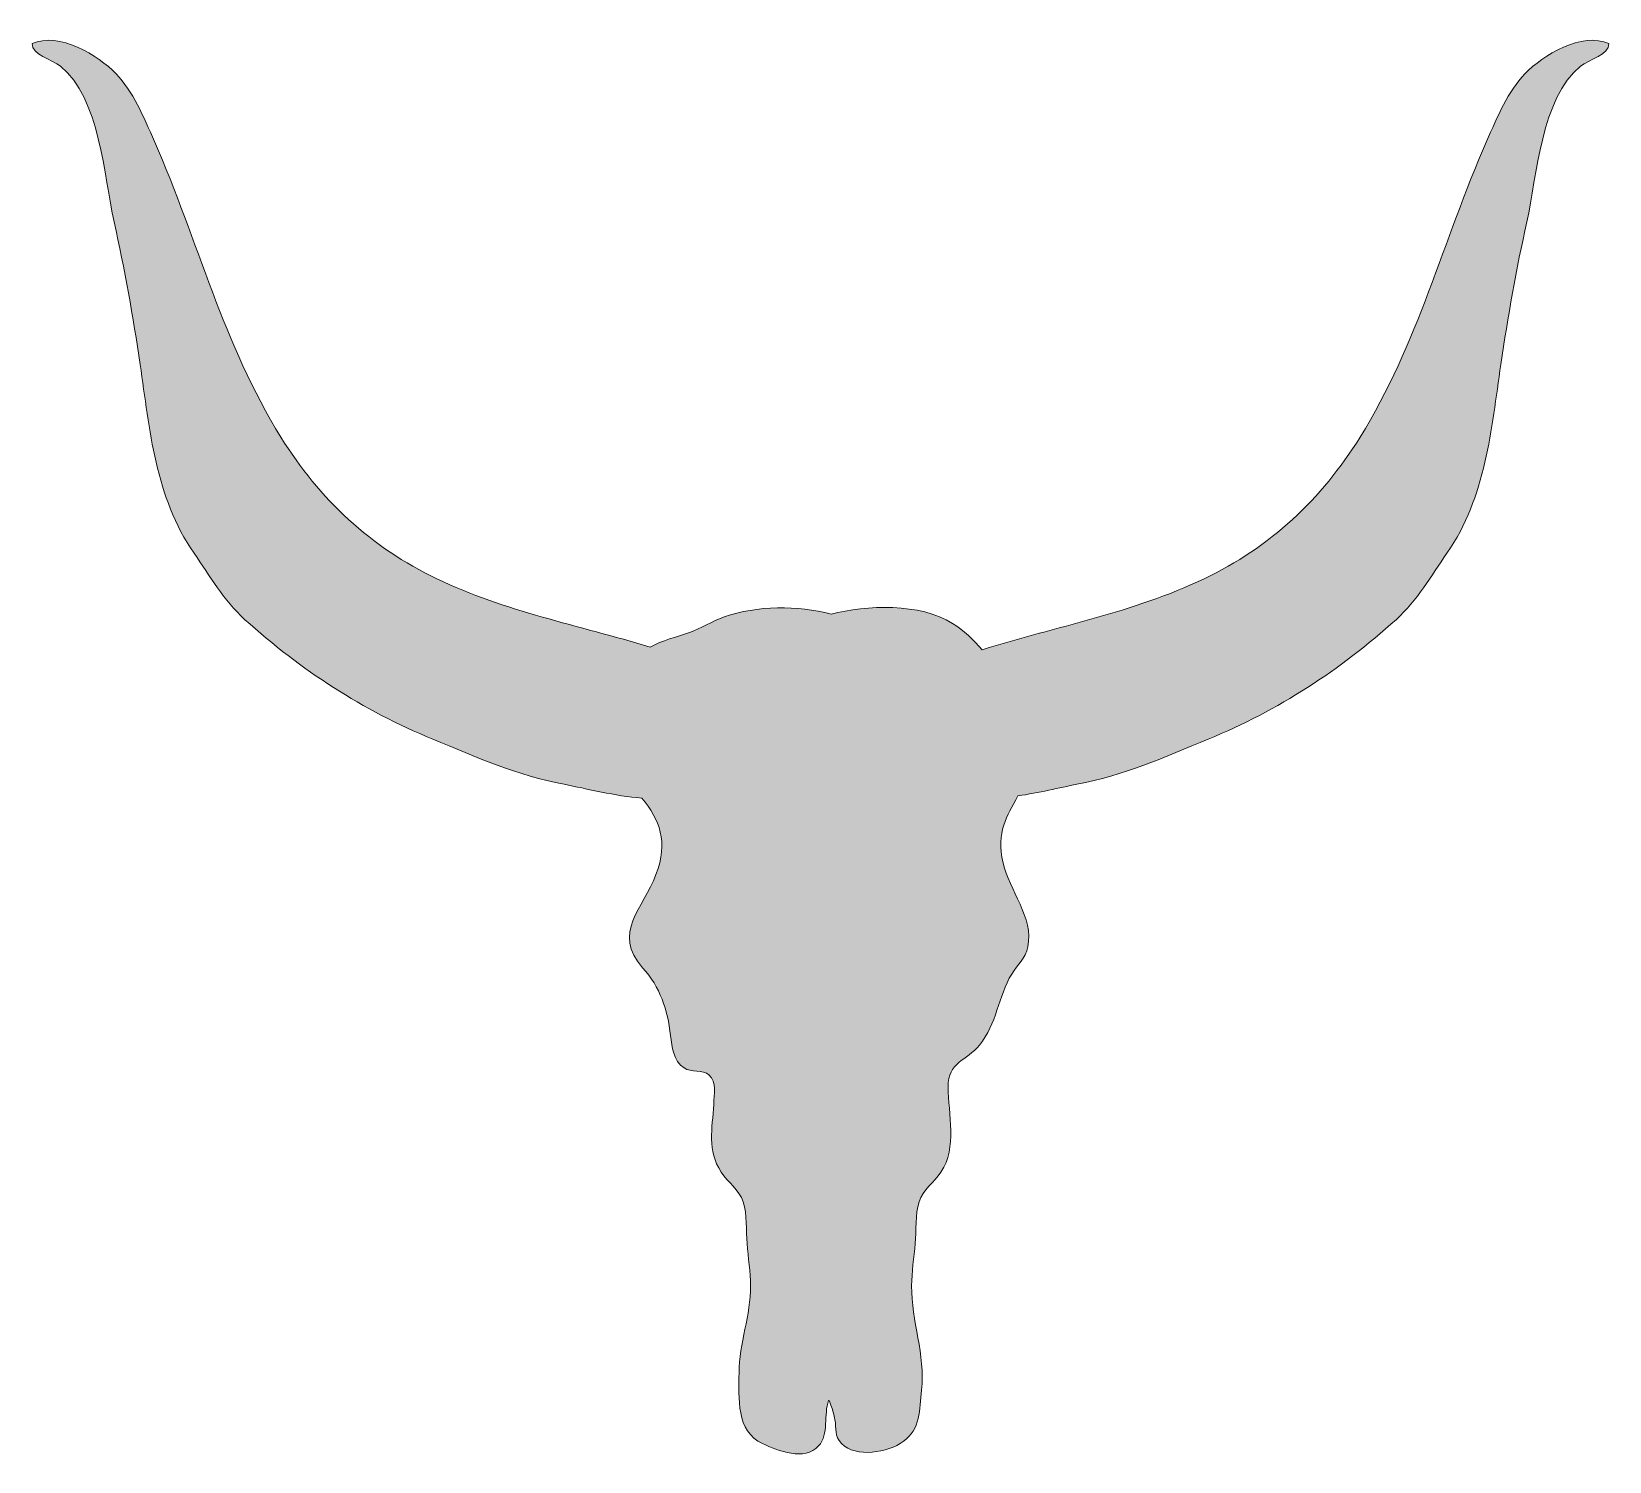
# Model space of a CAD drawing. Header units: inches. Extents: x 0 to 102, y 0 to 92.
import ezdxf

# ---------------------------------------------------------------- set-up
doc = ezdxf.new("R2010")
doc.units = ezdxf.units.IN
doc.header["$MEASUREMENT"] = 0
doc.layers.add('Layer 1', color=7, linetype='Continuous')

msp = doc.modelspace()

# ---------------------------------------------------------------- hatches: boundary and pattern name
at = {"layer": 'Layer 1', "true_color": 0x6fb7a9}
h = msp.add_hatch(color=123, dxfattribs=at)
h.dxf.hatch_style = 2
edge = h.paths.add_edge_path()
edge.add_spline(control_points=[(1.84, 89.36), (4.36, 87.32), (4.64, 82.29), (5.29, 79.34), (5.97, 76.3), (6.52, 73.23), (6.97, 70.15), (7.58, 65.97), (7.94, 61.59), (10.44, 58.01), (11.48, 56.53), (12.33, 54.97), (13.7, 53.74), (17.38, 50.43), (21.26, 47.91), (25.83, 46.02), (28.6, 44.87), (31.3, 43.68), (34.28, 43.12), (35.73, 42.84), (37.58, 42.36), (39.29, 42.23), (40.43, 40.85), (41.02, 39.42), (40.2, 37.3), (39.38, 35.16), (37.35, 33.53), (39.34, 31.31), (40.48, 30.04), (40.94, 28.62), (41.14, 26.94), (41.23, 26.21), (41.32, 25.31), (42.01, 24.85), (42.46, 24.55), (43.22, 24.76), (43.61, 24.4), (44.12, 23.95), (43.95, 23.15), (43.92, 22.5), (43.84, 20.94), (43.47, 19.55), (44.4, 18.15), (44.85, 17.48), (45.55, 17.01), (45.82, 16.22), (46.08, 15.45), (46, 14.36), (46.07, 13.54), (46.15, 12.65), (46.28, 11.68), (46.29, 10.83), (46.32, 8.93), (45.55, 7.12), (45.55, 5.22), (45.55, 3.6), (45.33, 1.46), (47.07, 0.66), (48.06, 0.21), (49.78, -0.49), (50.68, 0.51), (51.36, 1.25), (50.99, 2.56), (51.32, 3.44), (51.38, 3.61), (51.72, 2.28), (51.73, 2.22), (51.83, 1.62), (51.68, 1.16), (52.16, 0.67), (53.08, -0.29), (55.15, 0.1), (56.12, 0.79), (57.27, 1.6), (57.17, 2.83), (57.31, 4.1), (57.56, 6.41), (56.65, 8.54), (56.67, 10.83), (56.68, 11.68), (56.82, 12.65), (56.9, 13.54), (56.97, 14.36), (56.89, 15.45), (57.15, 16.22), (57.42, 17.01), (58.11, 17.48), (58.56, 18.15), (59.63, 19.74), (59.03, 21.86), (59.02, 23.64), (59, 25.22), (60.2, 25.31), (61.05, 26.33), (62.15, 27.67), (62.25, 29.45), (63.12, 30.9), (63.5, 31.55), (64, 31.88), (64.16, 32.66), (64.55, 34.53), (62.96, 36.31), (62.56, 38.05), (62.32, 39.06), (62.39, 39.81), (62.61, 40.48), (62.81, 41.13), (63.16, 41.7), (63.51, 42.37), (64.85, 42.57), (66.21, 42.9), (67.32, 43.12), (70.3, 43.68), (73, 44.87), (75.77, 46.02), (80.34, 47.91), (84.22, 50.43), (87.9, 53.74), (89.27, 54.97), (90.12, 56.53), (91.16, 58.01), (93.66, 61.59), (94.02, 65.97), (94.63, 70.15), (95.08, 73.23), (95.63, 76.3), (96.31, 79.34), (96.96, 82.29), (97.24, 87.32), (99.76, 89.36), (100.32, 89.8), (101.63, 90.12), (101.6, 90.82), (99.87, 91.59), (97.34, 90.09), (96.18, 88.87), (95.1, 87.75), (94.42, 86.13), (93.71, 84.51), (90.9, 78.11), (89.29, 71.46), (85.56, 65.47), (83.08, 61.47), (79.77, 58.38), (75.51, 56.35), (70.94, 54.17), (65.99, 53.28), (61.22, 51.78), (60.66, 52.44), (60.03, 53.03), (59.31, 53.48), (57.21, 54.81), (53.78, 54.66), (51.48, 54.08), (49.33, 54.63), (46.71, 54.65), (44.6, 53.9), (43.79, 53.61), (43.13, 53.17), (42.35, 52.89), (41.52, 52.6), (40.6, 52.39), (39.83, 51.95), (35.23, 53.35), (30.48, 54.25), (26.09, 56.35), (21.83, 58.38), (18.52, 61.47), (16.04, 65.47), (12.31, 71.46), (10.7, 78.11), (7.89, 84.51), (7.18, 86.13), (6.5, 87.75), (5.42, 88.87), (4.26, 90.09), (1.73, 91.59), (0, 90.82), (-0.03, 90.12), (1.28, 89.8), (1.84, 89.36)], knot_values=[0, 0, 0, 0, 1, 1, 1, 2, 2, 2, 3, 3, 3, 4, 4, 4, 5, 5, 5, 6, 6, 6, 7, 7, 7, 8, 8, 8, 9, 9, 9, 10, 10, 10, 11, 11, 11, 12, 12, 12, 13, 13, 13, 14, 14, 14, 15, 15, 15, 16, 16, 16, 17, 17, 17, 18, 18, 18, 19, 19, 19, 20, 20, 20, 21, 21, 21, 22, 22, 22, 23, 23, 23, 24, 24, 24, 25, 25, 25, 26, 26, 26, 27, 27, 27, 28, 28, 28, 29, 29, 29, 30, 30, 30, 31, 31, 31, 32, 32, 32, 33, 33, 33, 34, 34, 34, 35, 35, 35, 36, 36, 36, 37, 37, 37, 38, 38, 38, 39, 39, 39, 40, 40, 40, 41, 41, 41, 42, 42, 42, 43, 43, 43, 44, 44, 44, 45, 45, 45, 46, 46, 46, 47, 47, 47, 48, 48, 48, 49, 49, 49, 50, 50, 50, 51, 51, 51, 52, 52, 52, 53, 53, 53, 54, 54, 54, 55, 55, 55, 56, 56, 56, 57, 57, 57, 58, 58, 58, 59, 59, 59, 60, 60, 60, 60], degree=3, periodic=1)

# ---------------------------------------------------------------- linework, layer by layer
at = {"layer": 'Layer 1', "lineweight": 0}
msp.add_open_spline([(1.84, 89.36), (4.36, 87.32), (4.64, 82.29), (5.29, 79.34), (5.97, 76.3), (6.52, 73.23), (6.97, 70.15), (7.58, 65.97), (7.94, 61.59), (10.44, 58.01), (11.48, 56.53), (12.33, 54.97), (13.7, 53.74), (17.38, 50.43), (21.26, 47.91), (25.83, 46.02), (28.6, 44.87), (31.3, 43.68), (34.28, 43.12), (35.73, 42.84), (37.58, 42.36), (39.29, 42.23), (40.43, 40.85), (41.02, 39.42), (40.2, 37.3), (39.38, 35.16), (37.35, 33.53), (39.34, 31.31), (40.48, 30.04), (40.94, 28.62), (41.14, 26.94), (41.23, 26.21), (41.32, 25.31), (42.01, 24.85), (42.46, 24.55), (43.22, 24.76), (43.61, 24.4), (44.12, 23.95), (43.95, 23.15), (43.92, 22.5), (43.84, 20.94), (43.47, 19.55), (44.4, 18.15), (44.85, 17.48), (45.55, 17.01), (45.82, 16.22), (46.08, 15.45), (46, 14.36), (46.07, 13.54), (46.15, 12.65), (46.28, 11.68), (46.29, 10.83), (46.32, 8.93), (45.55, 7.12), (45.55, 5.22), (45.55, 3.6), (45.33, 1.46), (47.07, 0.66), (48.06, 0.21), (49.78, -0.49), (50.68, 0.51), (51.36, 1.25), (50.99, 2.56), (51.32, 3.44), (51.38, 3.61), (51.72, 2.28), (51.73, 2.22), (51.83, 1.62), (51.68, 1.16), (52.16, 0.67), (53.08, -0.29), (55.15, 0.1), (56.12, 0.79), (57.27, 1.6), (57.17, 2.83), (57.31, 4.1), (57.56, 6.41), (56.65, 8.54), (56.67, 10.83), (56.68, 11.68), (56.82, 12.65), (56.9, 13.54), (56.97, 14.36), (56.89, 15.45), (57.15, 16.22), (57.42, 17.01), (58.11, 17.48), (58.56, 18.15), (59.63, 19.74), (59.03, 21.86), (59.02, 23.64), (59, 25.22), (60.2, 25.31), (61.05, 26.33), (62.15, 27.67), (62.25, 29.45), (63.12, 30.9), (63.5, 31.55), (64, 31.88), (64.16, 32.66), (64.55, 34.53), (62.96, 36.31), (62.56, 38.05), (62.32, 39.06), (62.39, 39.81), (62.61, 40.48), (62.81, 41.13), (63.16, 41.7), (63.51, 42.37), (64.85, 42.57), (66.21, 42.9), (67.32, 43.12), (70.3, 43.68), (73, 44.87), (75.77, 46.02), (80.34, 47.91), (84.22, 50.43), (87.9, 53.74), (89.27, 54.97), (90.12, 56.53), (91.16, 58.01), (93.66, 61.59), (94.02, 65.97), (94.63, 70.15), (95.08, 73.23), (95.63, 76.3), (96.31, 79.34), (96.96, 82.29), (97.24, 87.32), (99.76, 89.36), (100.32, 89.8), (101.63, 90.12), (101.6, 90.82), (99.87, 91.59), (97.34, 90.09), (96.18, 88.87), (95.1, 87.75), (94.42, 86.13), (93.71, 84.51), (90.9, 78.11), (89.29, 71.46), (85.56, 65.47), (83.08, 61.47), (79.77, 58.38), (75.51, 56.35), (70.94, 54.17), (65.99, 53.28), (61.22, 51.78), (60.66, 52.44), (60.03, 53.03), (59.31, 53.48), (57.21, 54.81), (53.78, 54.66), (51.48, 54.08), (49.33, 54.63), (46.71, 54.65), (44.6, 53.9), (43.79, 53.61), (43.13, 53.17), (42.35, 52.89), (41.52, 52.6), (40.6, 52.39), (39.83, 51.95), (35.23, 53.35), (30.48, 54.25), (26.09, 56.35), (21.83, 58.38), (18.52, 61.47), (16.04, 65.47), (12.31, 71.46), (10.7, 78.11), (7.89, 84.51), (7.18, 86.13), (6.5, 87.75), (5.42, 88.87), (4.26, 90.09), (1.73, 91.59), (0, 90.82), (-0.03, 90.12), (1.28, 89.8), (1.84, 89.36)], degree=3, knots=[0, 0, 0, 0, 1, 1, 1, 2, 2, 2, 3, 3, 3, 4, 4, 4, 5, 5, 5, 6, 6, 6, 7, 7, 7, 8, 8, 8, 9, 9, 9, 10, 10, 10, 11, 11, 11, 12, 12, 12, 13, 13, 13, 14, 14, 14, 15, 15, 15, 16, 16, 16, 17, 17, 17, 18, 18, 18, 19, 19, 19, 20, 20, 20, 21, 21, 21, 22, 22, 22, 23, 23, 23, 24, 24, 24, 25, 25, 25, 26, 26, 26, 27, 27, 27, 28, 28, 28, 29, 29, 29, 30, 30, 30, 31, 31, 31, 32, 32, 32, 33, 33, 33, 34, 34, 34, 35, 35, 35, 36, 36, 36, 37, 37, 37, 38, 38, 38, 39, 39, 39, 40, 40, 40, 41, 41, 41, 42, 42, 42, 43, 43, 43, 44, 44, 44, 45, 45, 45, 46, 46, 46, 47, 47, 47, 48, 48, 48, 49, 49, 49, 50, 50, 50, 51, 51, 51, 52, 52, 52, 53, 53, 53, 54, 54, 54, 55, 55, 55, 56, 56, 56, 57, 57, 57, 58, 58, 58, 59, 59, 59, 60, 60, 60, 60], dxfattribs=at)

doc.saveas('drawing.dxf')
